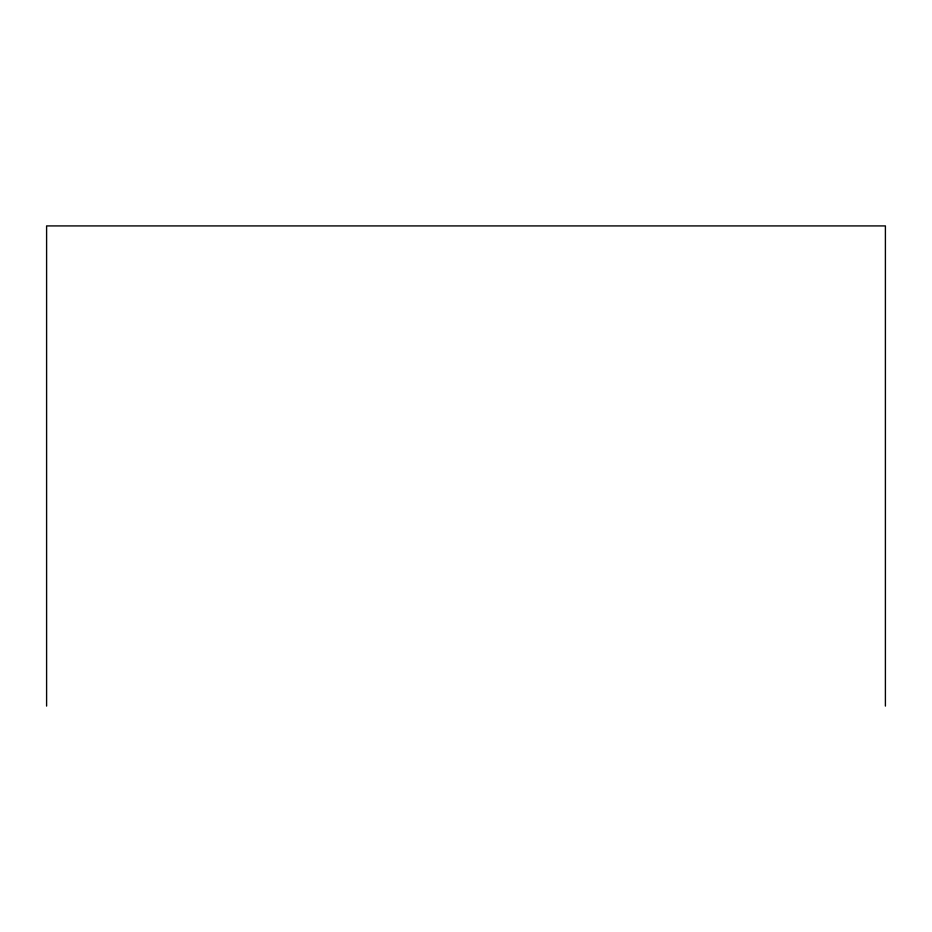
<?xml version="1.0" encoding="UTF-8"?>
<svg xmlns="http://www.w3.org/2000/svg" width="932" height="932" viewBox="0 0 932 932"><rect width="100%" height="100%" fill="white"/><g stroke="black" fill="none" stroke-linecap="round" stroke-linejoin="round"><path stroke-width="1.4" d="M885.4 706.083L885.4 225.917L46.6 225.917L46.6 706.083"/></g></svg>
